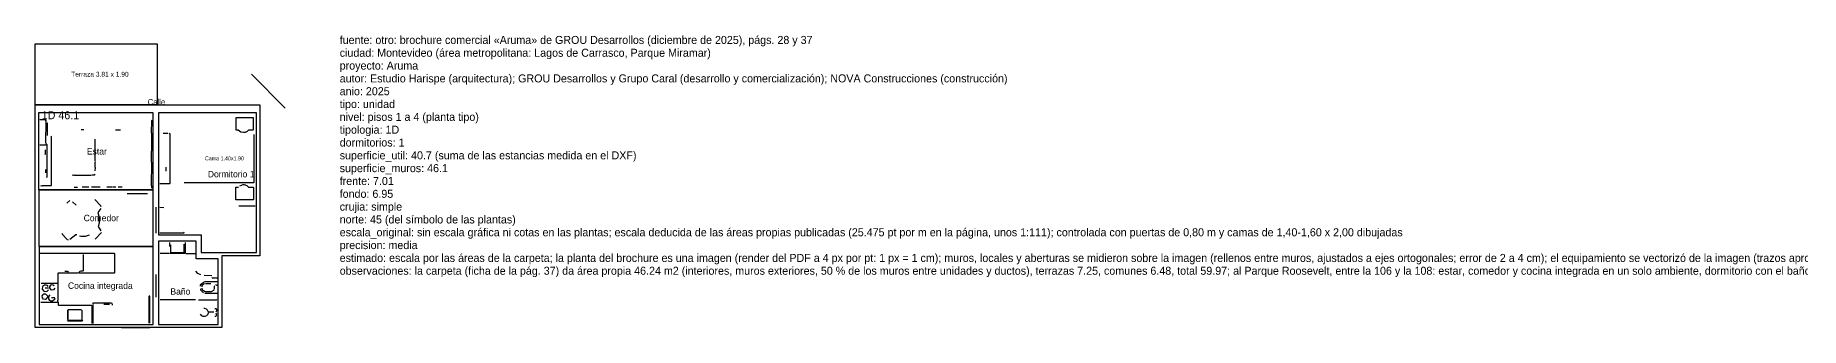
# Model space of a CAD drawing. Header units: metres. Extents: x 0 to 110, y 0 to 9.
# Drawn here: x 0 to 55.2, y 0 to 9.1 of the extents above; entities that cross this region are included whole.
import ezdxf

# ---------------------------------------------------------------- set-up
doc = ezdxf.new("R2010")
doc.units = ezdxf.units.M
for name, color, linetype in [('Trazo_Cotas', 9, 'Continuous'), ('Trazo_Datos', 7, 'Continuous'), ('Trazo_Entrada', 1, 'Continuous'), ('Trazo_Equipamiento', 8, 'Continuous'), ('Trazo_Estancias', 3, 'Continuous'), ('Trazo_Fachada', 30, 'Continuous'), ('Trazo_Norte', 1, 'Continuous'), ('Trazo_Puertas', 1, 'Continuous'), ('Trazo_Unidad', 7, 'Continuous'), ('Trazo_Ventanas', 5, 'Continuous')]:
    doc.layers.add(name, color=color, linetype=linetype)

msp = doc.modelspace()

# ---------------------------------------------------------------- linework, layer by layer
at = {"layer": 'Trazo_Cotas'}
msp.add_lwpolyline([(0, 8.85), (3.81, 8.85), (3.81, 6.95), (0, 6.95)], close=True, dxfattribs=at)
at = {"layer": 'Trazo_Entrada'}
msp.add_line((2.69, 0), (3.58, 0), dxfattribs=at)
at = {"layer": 'Trazo_Equipamiento', "color": 9}
for p, q in [((1.52, 6.17), (1.43, 6.17)), ((2.51, 6.17), (2.66, 6.17)), ((1.86, 5.88), (1.86, 5.2)), ((4.14, 6.06), (3.99, 6.06)), ((4.08, 5.01), (4.08, 4.88)), ((0.32, 4.93), (0.32, 4.83)), ((1.08, 3.97), (0.98, 3.88)), ((1.16, 3.92), (1.28, 3.82)), ((1.21, 4.38), (1.32, 4.38)), ((1.67, 4.38), (1.46, 4.38)), ((2.03, 4.38), (1.76, 4.38)), ((2.4, 4.38), (2.23, 4.38)), ((2.52, 4.38), (2.42, 4.38)), ((2.71, 4.38), (2.59, 4.38)), ((3.51, 4.17), (2.87, 4.17)), ((4.02, 3.74), (3.89, 3.75)), ((6.36, 3.8), (6.87, 3.8)), ((2.07, 2.97), (1.87, 2.76))]:
    msp.add_line(p, q, dxfattribs=at)
at = {"layer": 'Trazo_Equipamiento', "color": 8}
for p, q in [((4.18, 2.31), (3.9, 2.31)), ((4.19, 2.66), (4.19, 2.53)), ((4.68, 2.31), (4.2, 2.31)), ((4.69, 2.32), (4.69, 2.66)), ((4.7, 2.31), (5, 2.31)), ((0.41, 1.23), (0.31, 1.23)), ((5.51, 1.62), (5.28, 1.63)), ((5.32, 1.38), (5.48, 1.38)), ((0.51, 0.94), (0.61, 0.94)), ((1.8, 0.72), (1.8, 0.13)), ((2.14, 0.73), (2.32, 0.73)), ((3.55, 0.98), (3.55, 0.14)), ((5.01, 0.87), (3.9, 0.87)), ((5.68, 1.07), (5.3, 1.07)), ((1.46, 0.24), (1.46, 0.55)), ((5.58, 0.48), (5.42, 0.48))]:
    msp.add_line(p, q, dxfattribs=at)
at = {"layer": 'Trazo_Equipamiento', "color": 9}
for points in [[(0.35, 5.72), (0.33, 5.77), (0.34, 6.45), (0.32, 6.48), (0.14, 6.48)], [(0.38, 5.99), (0.38, 6.38), (0.37, 6.39)], [(3.64, 4.35), (3.64, 4.41), (3.63, 4.42), (3.64, 5.15), (3.63, 5.16), (3.63, 5.32), (3.62, 5.33), (3.63, 5.35), (3.63, 5.5), (3.64, 5.51), (3.64, 6.06), (3.63, 6.07), (3.64, 6.46), (3.63, 6.47)], [(0.35, 5.72), (0.32, 5.69), (0.14, 5.69)], [(0.49, 5.97), (0.5, 5.96), (0.5, 4.43), (0.49, 4.42), (0.21, 4.42), (0.2, 4.41), (0.17, 4.42)], [(0.32, 5.39), (0.31, 5.41), (0.32, 5.42), (0.32, 5.55)], [(0.37, 4.67), (0.36, 4.69), (0.37, 4.72), (0.37, 5.7), (0.35, 5.72)], [(3.89, 4.5), (4.2, 4.5), (4.21, 4.51), (4.21, 6.05), (4.18, 6.06)], [(4.65, 4.53), (6.83, 4.53), (6.84, 4.54), (6.84, 6.02)], [(1.88, 5.17), (1.86, 5.16), (1.86, 5.01), (1.87, 5), (1.86, 4.89)], [(1.15, 4.77), (1.17, 4.76), (1.2, 4.77), (1.21, 4.76), (1.75, 4.76)], [(1.86, 4.79), (1.84, 4.76), (1.77, 4.76)], [(6.39, 4.42), (6.49, 4.46), (6.53, 4.46), (6.61, 4.43), (6.66, 4.38), (6.81, 4.38), (6.82, 4.37), (6.82, 4), (6.81, 3.99), (6.27, 3.99), (6.26, 4), (6.26, 4.37), (6.27, 4.38), (6.35, 4.38)], [(2.06, 3.77), (2.05, 3.8), (1.86, 4)], [(2.05, 3.72), (1.95, 3.59), (2, 3.44), (2, 3.26), (1.96, 3.15), (2.05, 3.02)], [(0.83, 2.95), (0.85, 2.91), (1, 2.75), (1.03, 2.74)], [(1.3, 2.89), (1.27, 2.9), (1.08, 2.75)], [(1.38, 2.86), (1.42, 2.85), (1.57, 2.85), (1.69, 2.89)], [(3.89, 2.96), (4.64, 2.96), (4.65, 2.99)]]:
    msp.add_lwpolyline(points, dxfattribs=at)
msp.add_lwpolyline([(6.81, 6.55), (6.27, 6.55), (6.26, 6.54), (6.26, 6.18), (6.27, 6.17), (6.34, 6.17), (6.42, 6.11), (6.5, 6.1), (6.51, 6.09), (6.52, 6.1), (6.57, 6.1), (6.63, 6.13), (6.67, 6.17), (6.81, 6.17), (6.82, 6.18), (6.82, 6.54)], close=True, dxfattribs=at)
at = {"layer": 'Trazo_Equipamiento', "color": 8}
for points in [[(1.37, 1.71), (2.47, 1.71), (2.48, 1.72), (2.48, 2.3), (2.47, 2.31), (0.15, 2.31)], [(1.5, 2.28), (1.5, 1.77), (1.49, 1.76), (1.42, 1.76), (1.39, 1.75), (1.36, 1.72)], [(4.22, 2.58), (4.22, 2.35), (4.23, 2.34), (4.64, 2.34), (4.65, 2.35), (4.65, 2.6)], [(0.7, 1.38), (0.71, 1.39), (0.71, 1.7), (0.72, 1.71), (1.35, 1.71)], [(0.92, 1.76), (1, 1.76), (1.04, 1.74)], [(5.17, 1.65), (5.08, 1.69), (5.02, 1.76)], [(0.18, 1.39), (0.68, 1.39), (0.69, 1.38)], [(0.4, 1.28), (0.38, 1.31), (0.34, 1.33), (0.29, 1.33), (0.22, 1.28), (0.21, 1.2), (0.28, 1.13), (0.37, 1.14), (0.41, 1.18)], [(0.61, 1.23), (0.57, 1.18), (0.53, 1.17), (0.5, 1.18), (0.45, 1.24), (0.45, 1.28), (0.5, 1.34), (0.53, 1.35), (0.56, 1.34), (0.59, 1.31)], [(0.7, 1.37), (0.7, 0.86), (0.69, 0.85), (0.7, 0.81)], [(5.16, 1.29), (5.16, 1.32), (5.18, 1.36), (5.25, 1.42), (5.31, 1.44), (5.68, 1.44)], [(5.16, 1.21), (5.16, 1.18), (5.25, 1.09)], [(5.21, 1.27), (5.21, 1.3), (5.23, 1.34), (5.26, 1.37), (5.3, 1.38)], [(5.58, 1.18), (5.57, 1.16), (5.49, 1.12), (5.31, 1.12), (5.25, 1.15), (5.22, 1.18), (5.21, 1.23)], [(5.52, 1.56), (5.53, 1.55), (5.61, 1.55), (5.62, 1.54), (5.63, 1.55), (5.68, 1.55)], [(5.59, 1.2), (5.6, 1.22), (5.6, 1.29), (5.59, 1.3)], [(0.17, 0.79), (0.68, 0.79), (0.69, 0.8)], [(0.61, 0.91), (0.61, 0.89), (0.54, 0.83), (0.49, 0.83), (0.45, 0.85), (0.42, 0.9), (0.42, 0.97), (0.46, 1.02)], [(0.7, 0.8), (0.71, 0.79), (0.71, 0.71), (0.72, 0.7), (1.75, 0.7), (1.77, 0.68), (1.77, 0.13)], [(1.02, 0.55), (1.03, 0.57), (1.44, 0.57)], [(1.8, 0.74), (1.82, 0.77), (2.38, 0.77), (2.4, 0.73), (2.4, 0.7)], [(3.58, 0.14), (3.58, 0.98), (3.56, 0.99)], [(5.1, 0.87), (5.66, 0.87), (5.67, 0.88)], [(5.41, 0.48), (5.38, 0.55), (5.35, 0.58), (5.3, 0.6), (5.26, 0.6)], [(5.61, 0.6), (5.64, 0.6), (5.67, 0.55), (5.64, 0.48)], [(1.01, 0.53), (1.01, 0.26), (1.02, 0.25)], [(1.46, 0.23), (1.47, 0.22), (1.46, 0.2), (1.02, 0.2), (1.01, 0.22)], [(1.02, 0.25), (1.03, 0.26), (1.03, 0.53), (1.02, 0.54)], [(1.45, 0.23), (1.44, 0.22), (1.03, 0.22), (1.02, 0.23)], [(5.41, 0.47), (5.38, 0.4), (5.35, 0.37), (5.3, 0.35), (5.24, 0.35), (5.2, 0.37), (5.16, 0.42)], [(5.64, 0.46), (5.66, 0.39), (5.64, 0.35), (5.61, 0.35)]]:
    msp.add_lwpolyline(points, dxfattribs=at)
for points in [[(5.65, 1.32), (5.64, 1.34), (5.66, 1.35), (5.67, 1.32), (5.66, 1.31)], [(0.26, 0.89), (0.22, 0.93), (0.21, 0.99), (0.27, 1.05), (0.32, 1.05), (0.38, 0.99), (0.38, 0.95), (0.33, 0.89), (0.31, 0.88)]]:
    msp.add_lwpolyline(points, close=True, dxfattribs=at)
at = {"layer": 'Trazo_Estancias', "color": 2}
msp.add_lwpolyline([(3.68, 4.3), (3.68, 6.7), (0.1, 6.7), (0.1, 4.3)], close=True, dxfattribs=at)
at = {"layer": 'Trazo_Estancias', "color": 5}
msp.add_lwpolyline([(6.91, 2.34), (6.91, 6.7), (3.85, 6.7), (3.85, 2.89), (5.18, 2.89), (5.18, 2.34)], close=True, dxfattribs=at)
at = {"layer": 'Trazo_Estancias', "color": 40}
msp.add_lwpolyline([(3.68, 2.53), (3.68, 4.3), (0.11, 4.3), (0.11, 2.53)], close=True, dxfattribs=at)
at = {"layer": 'Trazo_Estancias', "color": 30}
msp.add_lwpolyline([(3.68, 0.1), (3.68, 2.53), (0.12, 2.53), (0.12, 0.1)], close=True, dxfattribs=at)
at = {"layer": 'Trazo_Estancias', "color": 4}
msp.add_lwpolyline([(5.71, 0.1), (5.71, 2.15), (5.03, 2.15), (5.03, 2.7), (3.85, 2.7), (3.85, 0.1)], close=True, dxfattribs=at)
at = {"layer": 'Trazo_Fachada'}
msp.add_line((0.02, 6.95), (6.99, 6.95), dxfattribs=at)
at = {"layer": 'Trazo_Norte'}
msp.add_line((7.81, 6.85), (6.75, 7.91), dxfattribs=at)
at = {"layer": 'Trazo_Puertas'}
for p, q in [((3.77, 3.76), (3.77, 2.95)), ((3.77, 1.66), (3.77, 0.95))]:
    msp.add_line(p, q, dxfattribs=at)
at = {"layer": 'Trazo_Unidad'}
msp.add_lwpolyline([(0, 6.95), (7.01, 6.95), (7.01, 2.24), (5.83, 2.24), (5.83, 0), (0, 0)], close=True, dxfattribs=at)
at = {"layer": 'Trazo_Ventanas'}
for p, q in [((0.47, 6.95), (3.54, 6.95)), ((3.99, 6.95), (6.76, 6.95))]:
    msp.add_line(p, q, dxfattribs=at)

# ---------------------------------------------------------------- texts
at = {"layer": 'Trazo_Cotas'}
msp.add_text('Terraza 3.81 x 1.90', height=0.15, dxfattribs=at).set_placement((1.12, 7.83))
at = {"layer": 'Trazo_Datos'}
for s, p in [('fuente: otro: brochure comercial «Aruma» de GROU Desarrollos (diciembre de 2025), págs. 28 y 37', (9.51, 8.85)), ('ciudad: Montevideo (área metropolitana: Lagos de Carrasco, Parque Miramar)', (9.51, 8.45)), ('proyecto: Aruma', (9.51, 8.05)), ('autor: Estudio Harispe (arquitectura); GROU Desarrollos y Grupo Caral (desarrollo y comercialización); NOVA Construcciones (construcción)', (9.51, 7.65)), ('anio: 2025', (9.51, 7.25)), ('tipo: unidad', (9.51, 6.85)), ('nivel: pisos 1 a 4 (planta tipo)', (9.51, 6.45)), ('tipologia: 1D', (9.51, 6.05)), ('dormitorios: 1', (9.51, 5.65)), ('superficie_util: 40.7 (suma de las estancias medida en el DXF)', (9.51, 5.25)), ('superficie_muros: 46.1', (9.51, 4.85)), ('frente: 7.01', (9.51, 4.45)), ('fondo: 6.95', (9.51, 4.05)), ('crujia: simple', (9.51, 3.65)), ('norte: 45 (del símbolo de las plantas)', (9.51, 3.25)), ('escala_original: sin escala gráfica ni cotas en las plantas; escala deducida de las áreas propias publicadas (25.475 pt por m en la página, unos 1:111); controlada con puertas de 0,80 m y camas de 1,40-1,60 x 2,00 dibujadas', (9.51, 2.85)), ('estimado: escala por las áreas de la carpeta; la planta del brochure es una imagen (render del PDF a 4 px por pt: 1 px = 1 cm); muros, locales y aberturas se midieron sobre la imagen (rellenos entre muros, ajustados a ejes ortogonales; error de 2 a 4 cm); el equipamiento se vectorizó de la imagen (trazos aproximados) y los nombres de los muebles son medidas nominales; Estar, Comedor y Cocina integrada son un mismo ambiente: sus límites, sin muro, se trazaron según el amueblamiento del plano', (9.51, 2.05)), ('precision: media', (9.51, 2.45)), ('observaciones: la carpeta (ficha de la pág. 37) da área propia 46.24 m2 (interiores, muros exteriores, 50 % de los muros entre unidades y ductos), terrazas 7.25, comunes 6.48, total 59.97; al Parque Roosevelt, entre la 106 y la 108: estar, comedor y cocina integrada en un solo ambiente, dormitorio con el baño al lado; se entra desde el palier (abajo), por la cocina; unidades 107 a 407; terrazas en Trazo_Cotas, fuera del contorno; Aruma, frente a la Laguna Grande de los Lagos de Carrasco (Parque Miramar), con el Parque Roosevelt del otro lado; edificio exento de 5 pisos y 37 apartamentos; la calle y el acceso están arriba en las plantas (Parque Roosevelt) y la laguna abajo', (9.51, 1.65))]:
    msp.add_text(s, height=0.25, dxfattribs=at).set_placement(p)
at = {"layer": 'Trazo_Equipamiento', "color": 8}
msp.add_text('Cama 1.40x1.90', height=0.12, dxfattribs=at).set_placement((5.3, 5.22))
at = {"layer": 'Trazo_Estancias', "color": 2}
msp.add_text('Estar', height=0.2, dxfattribs=at).set_placement((1.61, 5.4))
at = {"layer": 'Trazo_Estancias', "color": 5}
msp.add_text('Dormitorio 1', height=0.2, dxfattribs=at).set_placement((5.39, 4.69))
at = {"layer": 'Trazo_Estancias', "color": 40}
msp.add_text('Comedor', height=0.2, dxfattribs=at).set_placement((1.51, 3.32))
at = {"layer": 'Trazo_Estancias', "color": 30}
msp.add_text('Cocina integrada', height=0.2, dxfattribs=at).set_placement((1.02, 1.21))
at = {"layer": 'Trazo_Estancias', "color": 4}
msp.add_text('Baño', height=0.2, dxfattribs=at).set_placement((4.22, 1.03))
at = {"layer": 'Trazo_Fachada'}
msp.add_text('Calle', height=0.18, dxfattribs=at).set_placement((3.51, 6.95))
at = {"layer": 'Trazo_Unidad'}
msp.add_text('1D 46.1', height=0.25, dxfattribs=at).set_placement((0.2, 6.5))

doc.saveas('drawing.dxf')
